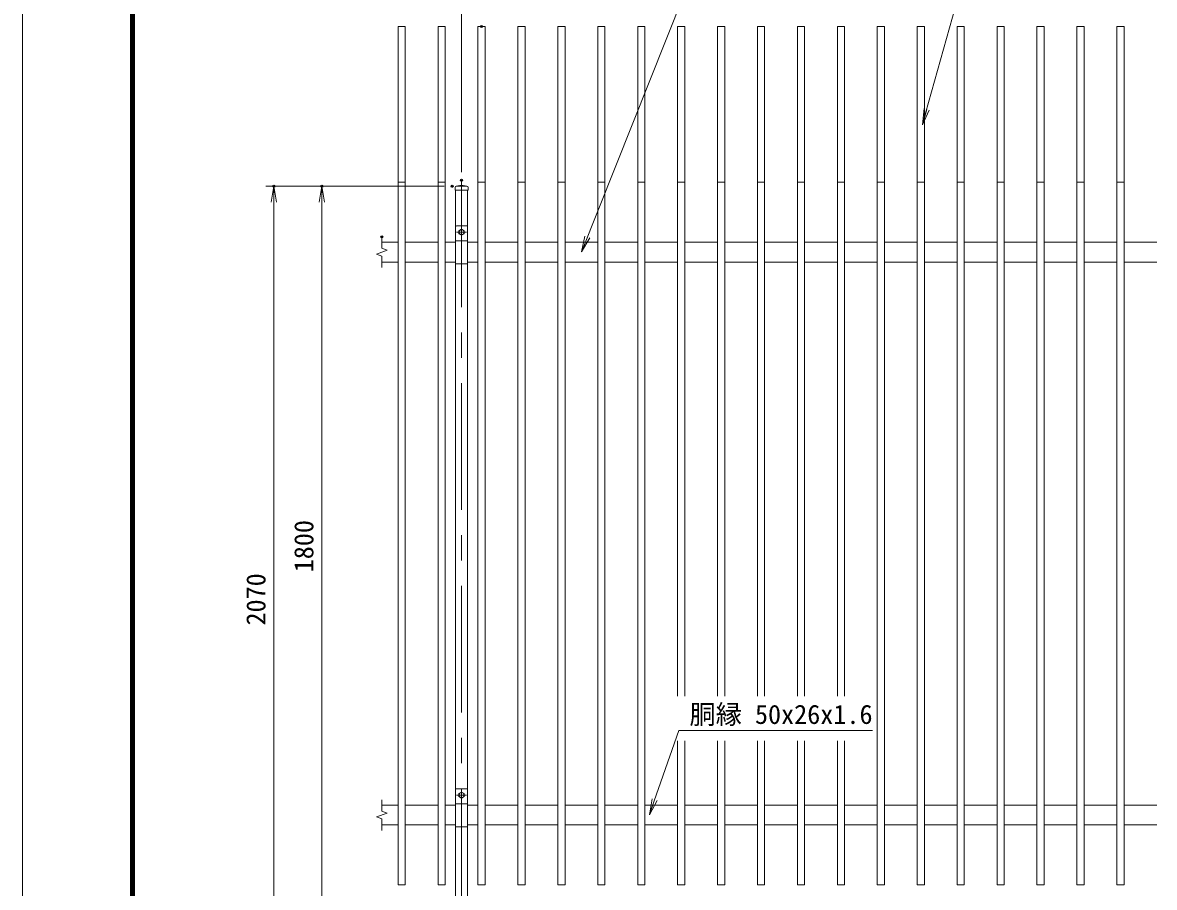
# Model space of a CAD drawing. Units: millimetres at full size. Extents: x -4200 to 4200, y -2970 to 2970.
# Drawn here: x -4200 to -1366, y -536 to 1630 of the extents above; entities that cross this region are included whole.
import ezdxf
from ezdxf.enums import TextEntityAlignment as Align

# ---------------------------------------------------------------- set-up
doc = ezdxf.new("R2010")
doc.units = ezdxf.units.MM
doc.header["$LTSCALE"] = 10
doc.header["$PDMODE"] = 32
doc.header["$PDSIZE"] = 5
doc.linetypes.add('USER1', pattern=[50.8, 31.75, -6.35, 6.35, -6.35])
for name, color, linetype, lineweight in [('0-0_D-STR1', 1, 'Continuous', 18), ('0-1_D-BMK', 2, 'USER1', 13), ('0-5_D-STR3', 3, 'Continuous', 13), ('0-6_D-STR-DIM', 7, 'Continuous', 13), ('0-7_0', 7, 'Continuous', 18), ('0-A_D-STR-TXT', 7, 'Continuous', 13), ('0-B_D-TTL', 7, 'Continuous', 18)]:
    doc.layers.add(name, color=color, linetype=linetype, lineweight=lineweight)
doc.layers.add('0-8_Defpoints', color=253, linetype='Continuous')
doc.styles.add('ＭＳ ゴシック', font='')
doc.styles.get('ＭＳ ゴシック').set_extended_font_data('MS Gothic')

# ---------------------------------------------------------------- blocks, each defined once
blk = doc.blocks.new('_Open')
at = {"layer": '0-7_0'}
blk.add_line((-10, 1.667), (0, 0), dxfattribs=at)
blk.add_lwpolyline([(-10, -1.667), (0, 0), (-10, 0)], dxfattribs=at)

msp = doc.modelspace()

# ---------------------------------------------------------------- linework, layer by layer
at = {"layer": '0-0_D-STR1'}
for p, q in [((-3259.8, 1619.99), (-3241.8, 1619.99)), ((-3241.8, 1619.99), (-3241.8, -530.01)), ((-3159.8, 1619.99), (-3141.8, 1619.99)), ((-3141.8, 1619.99), (-3141.8, -530.01)), ((-3059.8, 1619.99), (-3041.8, 1619.99)), ((-3041.8, 1619.99), (-3041.8, -530.01)), ((-2959.8, 1619.99), (-2941.8, 1619.99)), ((-2941.8, 1619.99), (-2941.8, -530.01)), ((-2859.8, 1619.99), (-2841.8, 1619.99)), ((-2841.8, 1619.99), (-2841.8, -530.01)), ((-2759.8, 1619.99), (-2741.8, 1619.99)), ((-2741.8, 1619.99), (-2741.8, -530.01)), ((-2659.8, 1619.99), (-2641.8, 1619.99)), ((-2641.8, 1619.99), (-2641.8, -530.01)), ((-2559.8, 1619.99), (-2559.8, -56.86)), ((-2559.8, 1619.99), (-2541.8, 1619.99)), ((-2541.8, 1619.99), (-2541.8, -56.86)), ((-2459.8, 1619.99), (-2459.8, -56.86)), ((-2459.8, 1619.99), (-2441.8, 1619.99)), ((-2441.8, 1619.99), (-2441.8, -56.86)), ((-2359.8, 1619.99), (-2359.8, -56.86)), ((-2359.8, 1619.99), (-2341.8, 1619.99)), ((-2341.8, 1619.99), (-2341.8, -56.86)), ((-2259.8, 1619.99), (-2259.8, -56.86)), ((-2259.8, 1619.99), (-2241.8, 1619.99)), ((-2241.8, 1619.99), (-2241.8, -56.86)), ((-2159.8, 1619.99), (-2159.8, -56.86)), ((-2159.8, 1619.99), (-2141.8, 1619.99)), ((-2141.8, 1619.99), (-2141.8, -56.86)), ((-2059.8, 1619.99), (-2041.8, 1619.99)), ((-2041.8, 1619.99), (-2041.8, -530.01)), ((-1959.8, 1619.99), (-1941.8, 1619.99)), ((-1941.8, 1619.99), (-1941.8, -530.01)), ((-1859.8, 1619.99), (-1841.8, 1619.99)), ((-1841.8, 1619.99), (-1841.8, -530.01)), ((-1759.8, 1619.99), (-1741.8, 1619.99)), ((-1741.8, 1619.99), (-1741.8, -530.01)), ((-1659.8, 1619.99), (-1641.8, 1619.99)), ((-1641.8, 1619.99), (-1641.8, -530.01)), ((-1559.8, 1619.99), (-1541.8, 1619.99)), ((-1541.8, 1619.99), (-1541.8, -530.01)), ((-1459.8, 1619.99), (-1441.8, 1619.99)), ((-1441.8, 1619.99), (-1441.8, -530.01)), ((-3259.8, 1229.99), (-3241.8, 1229.99)), ((-3159.8, 1229.99), (-3141.8, 1229.99)), ((-3100.8, 1222.99), (-3114.05, 1219.99)), ((-3114.05, 1219.99), (-3087.55, 1219.99)), ((-3100.8, 1222.99), (-3087.55, 1219.99)), ((-3059.8, 1229.99), (-3041.8, 1229.99)), ((-2959.8, 1229.99), (-2941.8, 1229.99)), ((-2859.8, 1229.99), (-2841.8, 1229.99)), ((-2759.8, 1229.99), (-2741.8, 1229.99)), ((-2659.8, 1229.99), (-2641.8, 1229.99)), ((-2559.8, 1229.99), (-2541.8, 1229.99)), ((-2459.8, 1229.99), (-2441.8, 1229.99)), ((-2359.8, 1229.99), (-2341.8, 1229.99)), ((-2259.8, 1229.99), (-2241.8, 1229.99)), ((-2159.8, 1229.99), (-2141.8, 1229.99)), ((-2059.8, 1229.99), (-2041.8, 1229.99)), ((-1959.8, 1229.99), (-1941.8, 1229.99)), ((-1859.8, 1229.99), (-1841.8, 1229.99)), ((-1759.8, 1229.99), (-1741.8, 1229.99)), ((-1659.8, 1229.99), (-1641.8, 1229.99)), ((-1559.8, 1229.99), (-1541.8, 1229.99)), ((-1459.8, 1229.99), (-1441.8, 1229.99)), ((-3117.05, 1216.99), (-3117.05, 1209.99)), ((-3117.05, 1209.99), (-3084.55, 1209.99)), ((-3115.8, 1209.99), (-3115.8, 1118.99)), ((-3085.8, 1118.99), (-3085.8, 1209.99)), ((-3084.55, 1216.99), (-3084.55, 1209.99)), ((-3300.8, 1079.99), (-3259.8, 1079.99)), ((-3241.8, 1079.99), (-3159.8, 1079.99)), ((-3141.8, 1079.99), (-3115.8, 1079.99)), ((-3085.8, 1079.99), (-3059.8, 1079.99)), ((-3041.8, 1079.99), (-2959.8, 1079.99)), ((-2941.8, 1079.99), (-2859.8, 1079.99)), ((-2841.8, 1079.99), (-2759.8, 1079.99)), ((-2741.8, 1079.99), (-2659.8, 1079.99)), ((-2641.8, 1079.99), (-2559.8, 1079.99)), ((-2541.8, 1079.99), (-2459.8, 1079.99)), ((-2441.8, 1079.99), (-2359.8, 1079.99)), ((-2341.8, 1079.99), (-2259.8, 1079.99)), ((-2241.8, 1079.99), (-2159.8, 1079.99)), ((-2141.8, 1079.99), (-2059.8, 1079.99)), ((-2041.8, 1079.99), (-1959.8, 1079.99)), ((-1941.8, 1079.99), (-1859.8, 1079.99)), ((-1841.8, 1079.99), (-1759.8, 1079.99)), ((-1741.8, 1079.99), (-1659.8, 1079.99)), ((-1641.8, 1079.99), (-1559.8, 1079.99)), ((-1541.8, 1079.99), (-1459.8, 1079.99)), ((-1441.8, 1079.99), (-1359.8, 1079.99)), ((-3300.8, 1029.99), (-3259.8, 1029.99)), ((-3241.8, 1029.99), (-3159.8, 1029.99)), ((-3141.8, 1029.99), (-3115.8, 1029.99)), ((-3115.8, -291.01), (-3115.8, 1025.79)), ((-3085.8, 1029.99), (-3059.8, 1029.99)), ((-3085.8, -291.01), (-3085.8, 1025.79)), ((-3041.8, 1029.99), (-2959.8, 1029.99)), ((-2941.8, 1029.99), (-2859.8, 1029.99)), ((-2841.8, 1029.99), (-2759.8, 1029.99)), ((-2741.8, 1029.99), (-2659.8, 1029.99)), ((-2641.8, 1029.99), (-2559.8, 1029.99)), ((-2541.8, 1029.99), (-2459.8, 1029.99)), ((-2441.8, 1029.99), (-2359.8, 1029.99)), ((-2341.8, 1029.99), (-2259.8, 1029.99)), ((-2241.8, 1029.99), (-2159.8, 1029.99)), ((-2141.8, 1029.99), (-2059.8, 1029.99)), ((-2041.8, 1029.99), (-1959.8, 1029.99)), ((-1941.8, 1029.99), (-1859.8, 1029.99)), ((-1841.8, 1029.99), (-1759.8, 1029.99)), ((-1741.8, 1029.99), (-1659.8, 1029.99)), ((-1641.8, 1029.99), (-1559.8, 1029.99)), ((-1541.8, 1029.99), (-1459.8, 1029.99)), ((-1441.8, 1029.99), (-1359.8, 1029.99)), ((-2559.8, -169.34), (-2559.8, -530.01)), ((-2541.8, -169.34), (-2541.8, -530.01)), ((-2459.8, -169.34), (-2459.8, -530.01)), ((-2441.8, -169.34), (-2441.8, -530.01)), ((-2359.8, -169.34), (-2359.8, -530.01)), ((-2341.8, -169.34), (-2341.8, -530.01)), ((-2259.8, -169.34), (-2259.8, -530.01)), ((-2241.8, -169.34), (-2241.8, -530.01)), ((-2159.8, -169.34), (-2159.8, -530.01)), ((-2141.8, -169.34), (-2141.8, -530.01)), ((-3300.8, -330.01), (-3259.8, -330.01)), ((-3241.8, -330.01), (-3159.8, -330.01)), ((-3141.8, -330.01), (-3115.8, -330.01)), ((-3085.8, -330.01), (-3059.8, -330.01)), ((-3041.8, -330.01), (-2959.8, -330.01)), ((-2941.8, -330.01), (-2859.8, -330.01)), ((-2841.8, -330.01), (-2759.8, -330.01)), ((-2741.8, -330.01), (-2659.8, -330.01)), ((-2641.8, -330.01), (-2559.8, -330.01)), ((-2541.8, -330.01), (-2459.8, -330.01)), ((-2441.8, -330.01), (-2359.8, -330.01)), ((-2341.8, -330.01), (-2259.8, -330.01)), ((-2241.8, -330.01), (-2159.8, -330.01)), ((-2141.8, -330.01), (-2059.8, -330.01)), ((-2041.8, -330.01), (-1959.8, -330.01)), ((-1941.8, -330.01), (-1859.8, -330.01)), ((-1841.8, -330.01), (-1759.8, -330.01)), ((-1741.8, -330.01), (-1659.8, -330.01)), ((-1641.8, -330.01), (-1559.8, -330.01)), ((-1541.8, -330.01), (-1459.8, -330.01)), ((-1441.8, -330.01), (-1359.8, -330.01)), ((-3300.8, -380.01), (-3259.8, -380.01)), ((-3241.8, -380.01), (-3159.8, -380.01)), ((-3141.8, -380.01), (-3115.8, -380.01)), ((-3115.8, -384.21), (-3115.8, -850.01)), ((-3085.8, -380.01), (-3059.8, -380.01)), ((-3085.8, -850.01), (-3085.8, -384.21)), ((-3041.8, -380.01), (-2959.8, -380.01)), ((-2941.8, -380.01), (-2859.8, -380.01)), ((-2841.8, -380.01), (-2759.8, -380.01)), ((-2741.8, -380.01), (-2659.8, -380.01)), ((-2641.8, -380.01), (-2559.8, -380.01)), ((-2541.8, -380.01), (-2459.8, -380.01)), ((-2441.8, -380.01), (-2359.8, -380.01)), ((-2341.8, -380.01), (-2259.8, -380.01)), ((-2241.8, -380.01), (-2159.8, -380.01)), ((-2141.8, -380.01), (-2059.8, -380.01)), ((-2041.8, -380.01), (-1959.8, -380.01)), ((-1941.8, -380.01), (-1859.8, -380.01)), ((-1841.8, -380.01), (-1759.8, -380.01)), ((-1741.8, -380.01), (-1659.8, -380.01)), ((-1641.8, -380.01), (-1559.8, -380.01)), ((-1541.8, -380.01), (-1459.8, -380.01)), ((-1441.8, -380.01), (-1359.8, -380.01)), ((-2559.8, -530.01), (-2541.8, -530.01)), ((-2459.8, -530.01), (-2441.8, -530.01)), ((-2359.8, -530.01), (-2341.8, -530.01)), ((-2259.8, -530.01), (-2241.8, -530.01)), ((-2159.8, -530.01), (-2141.8, -530.01))]:
    msp.add_line(p, q, dxfattribs=at)
for points in [[(-3259.8, 1619.99), (-3259.8, -530.01), (-3241.8, -530.01)], [(-3159.8, 1619.99), (-3159.8, -530.01), (-3141.8, -530.01)], [(-3059.8, 1619.99), (-3059.8, -530.01), (-3041.8, -530.01)], [(-2959.8, 1619.99), (-2959.8, -530.01), (-2941.8, -530.01)], [(-2859.8, 1619.99), (-2859.8, -530.01), (-2841.8, -530.01)], [(-2759.8, 1619.99), (-2759.8, -530.01), (-2741.8, -530.01)], [(-2659.8, 1619.99), (-2659.8, -530.01), (-2641.8, -530.01)], [(-2059.8, 1619.99), (-2059.8, -530.01), (-2041.8, -530.01)], [(-1959.8, 1619.99), (-1959.8, -530.01), (-1941.8, -530.01)], [(-1859.8, 1619.99), (-1859.8, -530.01), (-1841.8, -530.01)], [(-1759.8, 1619.99), (-1759.8, -530.01), (-1741.8, -530.01)], [(-1659.8, 1619.99), (-1659.8, -530.01), (-1641.8, -530.01)], [(-1559.8, 1619.99), (-1559.8, -530.01), (-1541.8, -530.01)], [(-1459.8, 1619.99), (-1459.8, -530.01), (-1441.8, -530.01)]]:
    msp.add_lwpolyline(points, dxfattribs=at)
for centre, start, end in [((-3114.05, 1216.99), 90, 180), ((-3087.55, 1216.99), 0, 90)]:
    msp.add_arc(centre, 3, start, end, dxfattribs=at)
at = {"layer": '0-1_D-BMK'}
for p, q in [((-3100.8, 1234.99), (-3100.8, -865.01)), ((-3100.8, 1114.99), (-3100.8, 1094.99)), ((-3088.3, 1104.99), (-3113.3, 1104.99)), ((-3088.3, -305.01), (-3113.3, -305.01)), ((-3100.8, -295.01), (-3100.8, -315.01))]:
    msp.add_line(p, q, dxfattribs=at)
at = {"layer": '0-5_D-STR3'}
for p, q in [((-3115.8, 1118.99), (-3115.8, 1025.79)), ((-3113.8, 1120.99), (-3087.8, 1120.99)), ((-3085.8, 1118.99), (-3085.8, 1025.79)), ((-3115.8, 1083.19), (-3085.8, 1083.19)), ((-3115.8, 1025.79), (-3085.8, 1025.79)), ((-3115.8, -291.01), (-3115.8, -384.21)), ((-3113.8, -289.01), (-3087.8, -289.01)), ((-3085.8, -291.01), (-3085.8, -384.21)), ((-3115.8, -326.81), (-3085.8, -326.81)), ((-3115.8, -384.21), (-3085.8, -384.21))]:
    msp.add_line(p, q, dxfattribs=at)
for points in [[(-3094.3, 1108.74), (-3100.8, 1112.49), (-3107.3, 1108.74), (-3107.3, 1101.24), (-3100.8, 1097.48), (-3094.3, 1101.24)], [(-3094.3, -301.26), (-3100.8, -297.51), (-3107.3, -301.26), (-3107.3, -308.76), (-3100.8, -312.52), (-3094.3, -308.76)]]:
    msp.add_lwpolyline(points, close=True, dxfattribs=at)
for centre in [(-3100.8, 1104.99), (-3100.8, -305.01)]:
    msp.add_circle(centre, 6.25, dxfattribs=at)
for centre, start, end in [((-3113.8, 1118.99), 90, 180), ((-3087.8, 1118.99), 0, 90), ((-3113.8, -291.01), 90, 180), ((-3087.8, -291.01), 0, 90)]:
    msp.add_arc(centre, 2, start, end, dxfattribs=at)
at = {"layer": '0-6_D-STR-DIM'}
for p, q in [((-3100.8, 1254.99), (-3100.8, 1959.99)), ((-3100.8, 1254.99), (-3100.8, 1959.99)), ((-3100.8, 1254.99), (-3100.8, 1839.99)), ((-3144.3, 1219.99), (-3590.8, 1219.99)), ((-3570.8, -850.01), (-3570.8, 1219.99)), ((-3144.3, 1219.99), (-3470.8, 1219.99)), ((-3450.8, -580.01), (-3450.8, 1219.99)), ((-3300.8, 1093.42), (-3300.8, 1064.61)), ((-3314.01, 1050.18), (-3287.58, 1059.8)), ((-3300.8, 1045.37), (-3314.01, 1050.18)), ((-3287.58, 1059.8), (-3300.8, 1064.61)), ((-3300.8, 1045.37), (-3300.8, 1016.56)), ((-3300.8, -316.58), (-3300.8, -345.39)), ((-3314.01, -359.82), (-3287.58, -350.2)), ((-3300.8, -364.63), (-3314.01, -359.82)), ((-3287.58, -350.2), (-3300.8, -345.39)), ((-3300.8, -364.63), (-3300.8, -393.44))]:
    msp.add_line(p, q, dxfattribs=at)
at = {"layer": '0-8_Defpoints'}
for p in [(-3050.8, 1619.99), (-3570.8, 1219.99), (-3450.8, 1219.99), (-3124.3, 1219.99), (-3100.8, 1234.99), (-3300.8, 1093.42)]:
    msp.add_point(p, dxfattribs=at)
at = {"layer": '0-A_D-STR-TXT'}
for points in [[(-2061.47, 1695.48), (-2546.15, 1695.48), (-2799.81, 1057.66)], [(-1371.91, 1697.81), (-1856.6, 1697.81), (-1946.27, 1376.1)], [(-2072.04, -143.68), (-2556.72, -143.68), (-2629.81, -352.65)]]:
    msp.add_lwpolyline(points, dxfattribs=at)
at = {"layer": '0-B_D-TTL'}
for points in [[(-4200.08, -2970.01), (4199.92, -2970.01), (4199.92, 2969.99), (-4200.08, 2969.99)], [(-3930.08, 2749.99), (3929.92, 2749.99), (3929.92, -2750.01), (-3930.08, -2750.01)], [(-3927.58, 2747.49), (3927.42, 2747.49), (3927.42, -2747.51), (-3927.58, -2747.51)], [(-3925.08, 2744.99), (3924.92, 2744.99), (3924.92, -2745.01), (-3925.08, -2745.01)], [(-3922.58, 2742.49), (3922.42, 2742.49), (3922.42, -2742.51), (-3922.58, -2742.51)], [(-3920.08, 2739.99), (3919.92, 2739.99), (3919.92, -2740.01), (-3920.08, -2740.01)]]:
    msp.add_lwpolyline(points, close=True, dxfattribs=at)

# ---------------------------------------------------------------- block references
at = {"layer": '0-6_D-STR-DIM', "xscale": 4, "yscale": 4, "rotation": 90}
for p in [(-3570.8, 1219.99), (-3450.8, 1219.99)]:
    msp.add_blockref('_Open', p, dxfattribs=at)
at = {"layer": '0-A_D-STR-TXT', "xscale": 4, "yscale": 4}
for p, rotation in [((-1946.81, 1374.18), 254.42464), ((-2800.55, 1055.8), 248.31295), ((-2630.47, -354.54), 250.72359)]:
    msp.add_blockref('_Open', p, dxfattribs=dict(at, rotation=rotation))

# ---------------------------------------------------------------- texts
at = {"layer": '0-6_D-STR-DIM', "style": 'ＭＳ ゴシック'}
for s, p in [('1800', (-3457.54, 253.07)), ('2070', (-3577.54, 119.72))]:
    msp.add_text(s, height=48.09, rotation=90, dxfattribs=at).set_placement(p, align=Align.BOTTOM_LEFT)
at = {"layer": '0-A_D-STR-TXT', "style": 'ＭＳ ゴシック'}
msp.add_text('胴縁 50x26x1.6', height=48.09, dxfattribs=at).set_placement((-2530, -141.3), align=Align.BOTTOM_LEFT)

doc.saveas('drawing.dxf')
